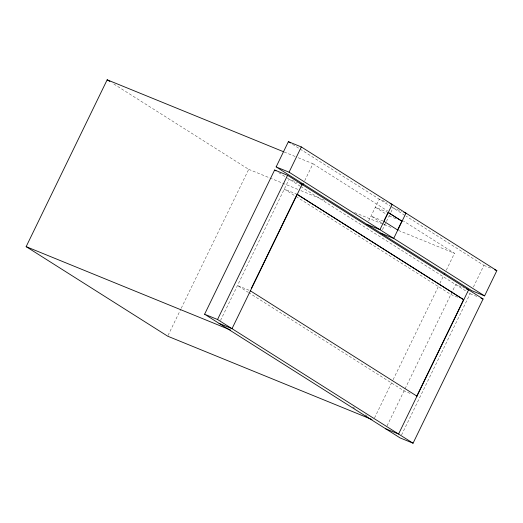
<?xml version="1.0" encoding="UTF-8"?>
<svg xmlns="http://www.w3.org/2000/svg" width="523" height="523" viewBox="0 0 523 523"><rect width="100%" height="100%" fill="white"/><g stroke="black" fill="none" stroke-linecap="round" stroke-linejoin="round"><path stroke-width="0.39" stroke-dasharray="2.62 1.96" d="M168.033 335.452L180.886 308.995M181.239 308.256L248.7 169.341L112 82.856M220.503 320.475L289.114 179.173L297.737 182.69M304.759 180.644L312.963 163.738L296.319 156.952M368.682 220.941L379.26 199.158L387.164 202.381M382.47 229.662L389.543 215.09M390.903 212.292L393.048 207.879L401.671 211.397M374.546 417.929L392.747 380.443M393.106 379.705L439.503 284.152M439.863 283.42L443.785 275.333M446.282 270.188L454.494 253.282L403.403 220.961M387.053 425.853L455.67 284.551L464.293 288.068M401.546 434.999L470.151 293.71L468.771 292.841M473.407 287.009L483.912 265.37L406.123 216.156M284.211 152.01L295.56 156.645M388.269 212.521L375.337 207.245L385.673 213.783M389.119 215.966L397.022 219.189M383.254 221.079L371.036 216.091L382.065 223.073M248.7 169.341L269.123 177.67M269.881 177.977L297.875 189.398M300.902 190.634L325.116 200.512M354.62 212.547L392.453 227.976M398.506 230.447L454.494 253.282M483.912 265.37L492.535 268.887M297.227 194.379L284.296 189.104L295.305 196.066M470.151 293.71L477.336 296.646M457.599 297.227L450.846 294.475L295.992 196.504M248.974 290.213L237.475 285.525L248.484 292.488M410.025 393.348L404.031 390.897L249.17 292.926M292.52 144.283L299.404 148.637M300.097 149.075L390.289 206.134M390.975 206.572L405.436 215.718M312.963 163.738L387.523 210.913M382.758 223.504L384.823 224.812M278.766 172.629L300.124 186.142M300.817 186.574L468.085 292.403M352.764 407.031L355.522 408.777M365.191 414.889L367.95 416.641"/><path stroke-width="0.78" d="M371.964 419.518L167.68 336.191L26.15 246.647L107.169 79.797L283.459 151.703M204.604 314.225L274.627 170.008L287.565 175.29L483.089 298.993L413.059 443.203L400.128 437.928L204.604 314.225L217.542 319.501L413.059 443.203M276.137 166.909L288.389 141.668L301.326 146.943L496.85 270.646L484.592 295.887L471.654 290.611L276.137 166.909L289.069 172.185L484.592 295.887M217.542 319.501L287.565 175.29M289.069 172.185L301.326 146.943M251.288 288.533L297.044 194.301L463.6 299.679L416.779 396.101M302.614 185.057L303.327 183.586M384.117 220.614L388.086 212.443L401.873 221.164L397.572 230.015M444.145 274.601L444.857 273.13M390.04 203.558L392.198 204.434L379.94 229.675L367.002 224.4M403.828 212.279L405.979 213.155L393.721 238.403L380.79 233.121M299.895 183.573L302.052 184.449L232.022 328.666L219.085 323.391M494.693 269.77L496.85 270.646M466.451 288.944L468.601 289.827L398.578 434.038L385.641 428.762M480.931 298.11L483.089 298.993M26.15 246.647L230.434 329.974M288.389 141.668L290.455 142.975M388.269 212.521L402.056 221.242M383.974 221.366L397.761 230.087M274.627 170.008L276.007 170.884M297.227 194.379L463.783 299.751M107.169 79.797L109.928 81.542M250.223 290.723L416.962 396.179"/></g></svg>
